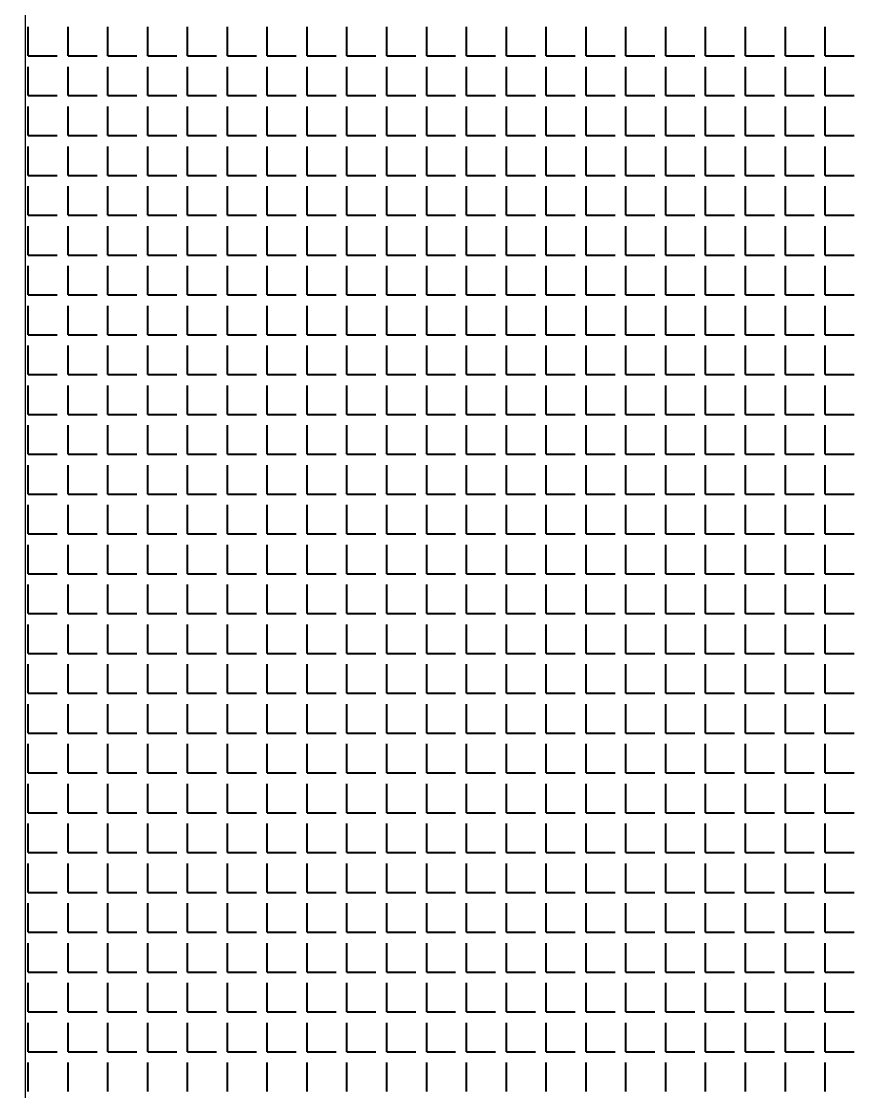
# Model space of a CAD drawing. Header units: millimetres. Extents: x 895788 to 1136524, y -21936 to 400945.
# Drawn here: x 929186.76 to 929204.08, y 272926.91 to 272949.03 of the extents above; entities that cross this region are included whole.
import ezdxf

# ---------------------------------------------------------------- set-up
doc = ezdxf.new("R2010")
doc.units = ezdxf.units.MM
doc.layers.add('GRANIT', color=10, linetype='Continuous', lineweight=30)

msp = doc.modelspace()

# ---------------------------------------------------------------- linework, layer by layer
at = {"lineweight": 30}
msp.add_line((929186.84, 272651.357), (929186.84, 273176.175), dxfattribs=at)
at = {"layer": 'GRANIT', "color": 0, "linetype": 'Continuous', "lineweight": 40}
for p, q in [((929186.896, 272948.32), (929186.896, 272948.919)), ((929187.719, 272948.32), (929187.719, 272948.919)), ((929188.543, 272948.32), (929188.543, 272948.919)), ((929189.366, 272948.32), (929189.366, 272948.919)), ((929190.19, 272948.32), (929190.19, 272948.919)), ((929191.013, 272948.32), (929191.013, 272948.919)), ((929191.837, 272948.32), (929191.837, 272948.919)), ((929192.66, 272948.32), (929192.66, 272948.919)), ((929193.484, 272948.32), (929193.484, 272948.919)), ((929194.307, 272948.32), (929194.307, 272948.919)), ((929195.131, 272948.32), (929195.131, 272948.919)), ((929195.955, 272948.32), (929195.955, 272948.919)), ((929196.778, 272948.32), (929196.778, 272948.919)), ((929197.602, 272948.32), (929197.602, 272948.919)), ((929198.425, 272948.32), (929198.425, 272948.919)), ((929199.249, 272948.32), (929199.249, 272948.919)), ((929200.072, 272948.32), (929200.072, 272948.919)), ((929200.896, 272948.32), (929200.896, 272948.919)), ((929201.719, 272948.32), (929201.719, 272948.919)), ((929202.543, 272948.32), (929202.543, 272948.919)), ((929203.366, 272948.32), (929203.366, 272948.919)), ((929186.896, 272948.32), (929187.495, 272948.32)), ((929187.719, 272948.32), (929188.318, 272948.32)), ((929188.543, 272948.32), (929189.142, 272948.32)), ((929189.366, 272948.32), (929189.965, 272948.32)), ((929190.19, 272948.32), (929190.789, 272948.32)), ((929191.013, 272948.32), (929191.612, 272948.32)), ((929191.837, 272948.32), (929192.436, 272948.32)), ((929192.66, 272948.32), (929193.259, 272948.32)), ((929193.484, 272948.32), (929194.083, 272948.32)), ((929194.307, 272948.32), (929194.906, 272948.32)), ((929195.131, 272948.32), (929195.73, 272948.32)), ((929195.955, 272948.32), (929196.553, 272948.32)), ((929196.778, 272948.32), (929197.377, 272948.32)), ((929197.602, 272948.32), (929198.2, 272948.32)), ((929198.425, 272948.32), (929199.024, 272948.32)), ((929199.249, 272948.32), (929199.848, 272948.32)), ((929200.072, 272948.32), (929200.671, 272948.32)), ((929200.896, 272948.32), (929201.495, 272948.32)), ((929201.719, 272948.32), (929202.318, 272948.32)), ((929202.543, 272948.32), (929203.142, 272948.32)), ((929203.366, 272948.32), (929203.965, 272948.32)), ((929186.896, 272947.496), (929186.896, 272948.095)), ((929187.719, 272947.496), (929187.719, 272948.095)), ((929188.543, 272947.496), (929188.543, 272948.095)), ((929189.366, 272947.496), (929189.366, 272948.095)), ((929190.19, 272947.496), (929190.19, 272948.095)), ((929191.013, 272947.496), (929191.013, 272948.095)), ((929191.837, 272947.496), (929191.837, 272948.095)), ((929192.66, 272947.496), (929192.66, 272948.095)), ((929193.484, 272947.496), (929193.484, 272948.095)), ((929194.307, 272947.496), (929194.307, 272948.095)), ((929195.131, 272947.496), (929195.131, 272948.095)), ((929195.955, 272947.496), (929195.955, 272948.095)), ((929196.778, 272947.496), (929196.778, 272948.095)), ((929197.602, 272947.496), (929197.602, 272948.095)), ((929198.425, 272947.496), (929198.425, 272948.095)), ((929199.249, 272947.496), (929199.249, 272948.095)), ((929200.072, 272947.496), (929200.072, 272948.095)), ((929200.896, 272947.496), (929200.896, 272948.095)), ((929201.719, 272947.496), (929201.719, 272948.095)), ((929202.543, 272947.496), (929202.543, 272948.095)), ((929203.366, 272947.496), (929203.366, 272948.095)), ((929186.896, 272947.496), (929187.495, 272947.496)), ((929187.719, 272947.496), (929188.318, 272947.496)), ((929188.543, 272947.496), (929189.142, 272947.496)), ((929189.366, 272947.496), (929189.965, 272947.496)), ((929190.19, 272947.496), (929190.789, 272947.496)), ((929191.013, 272947.496), (929191.612, 272947.496)), ((929191.837, 272947.496), (929192.436, 272947.496)), ((929192.66, 272947.496), (929193.259, 272947.496)), ((929193.484, 272947.496), (929194.083, 272947.496)), ((929194.307, 272947.496), (929194.906, 272947.496)), ((929195.131, 272947.496), (929195.73, 272947.496)), ((929195.955, 272947.496), (929196.553, 272947.496)), ((929196.778, 272947.496), (929197.377, 272947.496)), ((929197.602, 272947.496), (929198.2, 272947.496)), ((929198.425, 272947.496), (929199.024, 272947.496)), ((929199.249, 272947.496), (929199.848, 272947.496)), ((929200.072, 272947.496), (929200.671, 272947.496)), ((929200.896, 272947.496), (929201.495, 272947.496)), ((929201.719, 272947.496), (929202.318, 272947.496)), ((929202.543, 272947.496), (929203.142, 272947.496)), ((929203.366, 272947.496), (929203.965, 272947.496)), ((929186.896, 272946.673), (929186.896, 272947.272)), ((929187.719, 272946.673), (929187.719, 272947.272)), ((929188.543, 272946.673), (929188.543, 272947.272)), ((929189.366, 272946.673), (929189.366, 272947.272)), ((929190.19, 272946.673), (929190.19, 272947.272)), ((929191.013, 272946.673), (929191.013, 272947.272)), ((929191.837, 272946.673), (929191.837, 272947.272)), ((929192.66, 272946.673), (929192.66, 272947.272)), ((929193.484, 272946.673), (929193.484, 272947.272)), ((929194.307, 272946.673), (929194.307, 272947.272)), ((929195.131, 272946.673), (929195.131, 272947.272)), ((929195.955, 272946.673), (929195.955, 272947.272)), ((929196.778, 272946.673), (929196.778, 272947.272)), ((929197.602, 272946.673), (929197.602, 272947.272)), ((929198.425, 272946.673), (929198.425, 272947.272)), ((929199.249, 272946.673), (929199.249, 272947.272)), ((929200.072, 272946.673), (929200.072, 272947.272)), ((929200.896, 272946.673), (929200.896, 272947.272)), ((929201.719, 272946.673), (929201.719, 272947.272)), ((929202.543, 272946.673), (929202.543, 272947.272)), ((929203.366, 272946.673), (929203.366, 272947.272)), ((929186.896, 272946.673), (929187.495, 272946.673)), ((929187.719, 272946.673), (929188.318, 272946.673)), ((929188.543, 272946.673), (929189.142, 272946.673)), ((929189.366, 272946.673), (929189.965, 272946.673)), ((929190.19, 272946.673), (929190.789, 272946.673)), ((929191.013, 272946.673), (929191.612, 272946.673)), ((929191.837, 272946.673), (929192.436, 272946.673)), ((929192.66, 272946.673), (929193.259, 272946.673)), ((929193.484, 272946.673), (929194.083, 272946.673)), ((929194.307, 272946.673), (929194.906, 272946.673)), ((929195.131, 272946.673), (929195.73, 272946.673)), ((929195.955, 272946.673), (929196.553, 272946.673)), ((929196.778, 272946.673), (929197.377, 272946.673)), ((929197.602, 272946.673), (929198.2, 272946.673)), ((929198.425, 272946.673), (929199.024, 272946.673)), ((929199.249, 272946.673), (929199.848, 272946.673)), ((929200.072, 272946.673), (929200.671, 272946.673)), ((929200.896, 272946.673), (929201.495, 272946.673)), ((929201.719, 272946.673), (929202.318, 272946.673)), ((929202.543, 272946.673), (929203.142, 272946.673)), ((929203.366, 272946.673), (929203.965, 272946.673)), ((929186.896, 272945.849), (929186.896, 272946.448)), ((929187.719, 272945.849), (929187.719, 272946.448)), ((929188.543, 272945.849), (929188.543, 272946.448)), ((929189.366, 272945.849), (929189.366, 272946.448)), ((929190.19, 272945.849), (929190.19, 272946.448)), ((929191.013, 272945.849), (929191.013, 272946.448)), ((929191.837, 272945.849), (929191.837, 272946.448)), ((929192.66, 272945.849), (929192.66, 272946.448)), ((929193.484, 272945.849), (929193.484, 272946.448)), ((929194.307, 272945.849), (929194.307, 272946.448)), ((929195.131, 272945.849), (929195.131, 272946.448)), ((929195.955, 272945.849), (929195.955, 272946.448)), ((929196.778, 272945.849), (929196.778, 272946.448)), ((929197.602, 272945.849), (929197.602, 272946.448)), ((929198.425, 272945.849), (929198.425, 272946.448)), ((929199.249, 272945.849), (929199.249, 272946.448)), ((929200.072, 272945.849), (929200.072, 272946.448)), ((929200.896, 272945.849), (929200.896, 272946.448)), ((929201.719, 272945.849), (929201.719, 272946.448)), ((929202.543, 272945.849), (929202.543, 272946.448)), ((929203.366, 272945.849), (929203.366, 272946.448)), ((929186.896, 272945.849), (929187.495, 272945.849)), ((929187.719, 272945.849), (929188.318, 272945.849)), ((929188.543, 272945.849), (929189.142, 272945.849)), ((929189.366, 272945.849), (929189.965, 272945.849)), ((929190.19, 272945.849), (929190.789, 272945.849)), ((929191.013, 272945.849), (929191.612, 272945.849)), ((929191.837, 272945.849), (929192.436, 272945.849)), ((929192.66, 272945.849), (929193.259, 272945.849)), ((929193.484, 272945.849), (929194.083, 272945.849)), ((929194.307, 272945.849), (929194.906, 272945.849)), ((929195.131, 272945.849), (929195.73, 272945.849)), ((929195.955, 272945.849), (929196.553, 272945.849)), ((929196.778, 272945.849), (929197.377, 272945.849)), ((929197.602, 272945.849), (929198.2, 272945.849)), ((929198.425, 272945.849), (929199.024, 272945.849)), ((929199.249, 272945.849), (929199.848, 272945.849)), ((929200.072, 272945.849), (929200.671, 272945.849)), ((929200.896, 272945.849), (929201.495, 272945.849)), ((929201.719, 272945.849), (929202.318, 272945.849)), ((929202.543, 272945.849), (929203.142, 272945.849)), ((929203.366, 272945.849), (929203.965, 272945.849)), ((929186.896, 272945.026), (929186.896, 272945.625)), ((929187.719, 272945.026), (929187.719, 272945.625)), ((929188.543, 272945.026), (929188.543, 272945.625)), ((929189.366, 272945.026), (929189.366, 272945.625)), ((929190.19, 272945.026), (929190.19, 272945.625)), ((929191.013, 272945.026), (929191.013, 272945.625)), ((929191.837, 272945.026), (929191.837, 272945.625)), ((929192.66, 272945.026), (929192.66, 272945.625)), ((929193.484, 272945.026), (929193.484, 272945.625)), ((929194.307, 272945.026), (929194.307, 272945.625)), ((929195.131, 272945.026), (929195.131, 272945.625)), ((929195.955, 272945.026), (929195.955, 272945.625)), ((929196.778, 272945.026), (929196.778, 272945.625)), ((929197.602, 272945.026), (929197.602, 272945.625)), ((929198.425, 272945.026), (929198.425, 272945.625)), ((929199.249, 272945.026), (929199.249, 272945.625)), ((929200.072, 272945.026), (929200.072, 272945.625)), ((929200.896, 272945.026), (929200.896, 272945.625)), ((929201.719, 272945.026), (929201.719, 272945.625)), ((929202.543, 272945.026), (929202.543, 272945.625)), ((929203.366, 272945.026), (929203.366, 272945.625)), ((929186.896, 272945.026), (929187.495, 272945.026)), ((929187.719, 272945.026), (929188.318, 272945.026)), ((929188.543, 272945.026), (929189.142, 272945.026)), ((929189.366, 272945.026), (929189.965, 272945.026)), ((929190.19, 272945.026), (929190.789, 272945.026)), ((929191.013, 272945.026), (929191.612, 272945.026)), ((929191.837, 272945.026), (929192.436, 272945.026)), ((929192.66, 272945.026), (929193.259, 272945.026)), ((929193.484, 272945.026), (929194.083, 272945.026)), ((929194.307, 272945.026), (929194.906, 272945.026)), ((929195.131, 272945.026), (929195.73, 272945.026)), ((929195.955, 272945.026), (929196.553, 272945.026)), ((929196.778, 272945.026), (929197.377, 272945.026)), ((929197.602, 272945.026), (929198.2, 272945.026)), ((929198.425, 272945.026), (929199.024, 272945.026)), ((929199.249, 272945.026), (929199.848, 272945.026)), ((929200.072, 272945.026), (929200.671, 272945.026)), ((929200.896, 272945.026), (929201.495, 272945.026)), ((929201.719, 272945.026), (929202.318, 272945.026)), ((929202.543, 272945.026), (929203.142, 272945.026)), ((929203.366, 272945.026), (929203.965, 272945.026)), ((929186.896, 272944.202), (929186.896, 272944.801)), ((929187.719, 272944.202), (929187.719, 272944.801)), ((929188.543, 272944.202), (929188.543, 272944.801)), ((929189.366, 272944.202), (929189.366, 272944.801)), ((929190.19, 272944.202), (929190.19, 272944.801)), ((929191.013, 272944.202), (929191.013, 272944.801)), ((929191.837, 272944.202), (929191.837, 272944.801)), ((929192.66, 272944.202), (929192.66, 272944.801)), ((929193.484, 272944.202), (929193.484, 272944.801)), ((929194.307, 272944.202), (929194.307, 272944.801)), ((929195.131, 272944.202), (929195.131, 272944.801)), ((929195.955, 272944.202), (929195.955, 272944.801)), ((929196.778, 272944.202), (929196.778, 272944.801)), ((929197.602, 272944.202), (929197.602, 272944.801)), ((929198.425, 272944.202), (929198.425, 272944.801)), ((929199.249, 272944.202), (929199.249, 272944.801)), ((929200.072, 272944.202), (929200.072, 272944.801)), ((929200.896, 272944.202), (929200.896, 272944.801)), ((929201.719, 272944.202), (929201.719, 272944.801)), ((929202.543, 272944.202), (929202.543, 272944.801)), ((929203.366, 272944.202), (929203.366, 272944.801)), ((929186.896, 272944.202), (929187.495, 272944.202)), ((929187.719, 272944.202), (929188.318, 272944.202)), ((929188.543, 272944.202), (929189.142, 272944.202)), ((929189.366, 272944.202), (929189.965, 272944.202)), ((929190.19, 272944.202), (929190.789, 272944.202)), ((929191.013, 272944.202), (929191.612, 272944.202)), ((929191.837, 272944.202), (929192.436, 272944.202)), ((929192.66, 272944.202), (929193.259, 272944.202)), ((929193.484, 272944.202), (929194.083, 272944.202)), ((929194.307, 272944.202), (929194.906, 272944.202)), ((929195.131, 272944.202), (929195.73, 272944.202)), ((929195.955, 272944.202), (929196.553, 272944.202)), ((929196.778, 272944.202), (929197.377, 272944.202)), ((929197.602, 272944.202), (929198.2, 272944.202)), ((929198.425, 272944.202), (929199.024, 272944.202)), ((929199.249, 272944.202), (929199.848, 272944.202)), ((929200.072, 272944.202), (929200.671, 272944.202)), ((929200.896, 272944.202), (929201.495, 272944.202)), ((929201.719, 272944.202), (929202.318, 272944.202)), ((929202.543, 272944.202), (929203.142, 272944.202)), ((929203.366, 272944.202), (929203.965, 272944.202)), ((929186.896, 272943.379), (929186.896, 272943.978)), ((929187.719, 272943.379), (929187.719, 272943.978)), ((929188.543, 272943.379), (929188.543, 272943.978)), ((929189.366, 272943.379), (929189.366, 272943.978)), ((929190.19, 272943.379), (929190.19, 272943.978)), ((929191.013, 272943.379), (929191.013, 272943.978)), ((929191.837, 272943.379), (929191.837, 272943.978)), ((929192.66, 272943.379), (929192.66, 272943.978)), ((929193.484, 272943.379), (929193.484, 272943.978)), ((929194.307, 272943.379), (929194.307, 272943.978)), ((929195.131, 272943.379), (929195.131, 272943.978)), ((929195.955, 272943.379), (929195.955, 272943.978)), ((929196.778, 272943.379), (929196.778, 272943.978)), ((929197.602, 272943.379), (929197.602, 272943.978)), ((929198.425, 272943.379), (929198.425, 272943.978)), ((929199.249, 272943.379), (929199.249, 272943.978)), ((929200.072, 272943.379), (929200.072, 272943.978)), ((929200.896, 272943.379), (929200.896, 272943.978)), ((929201.719, 272943.379), (929201.719, 272943.978)), ((929202.543, 272943.379), (929202.543, 272943.978)), ((929203.366, 272943.379), (929203.366, 272943.978)), ((929186.896, 272943.379), (929187.495, 272943.379)), ((929187.719, 272943.379), (929188.318, 272943.379)), ((929188.543, 272943.379), (929189.142, 272943.379)), ((929189.366, 272943.379), (929189.965, 272943.379)), ((929190.19, 272943.379), (929190.789, 272943.379)), ((929191.013, 272943.379), (929191.612, 272943.379)), ((929191.837, 272943.379), (929192.436, 272943.379)), ((929192.66, 272943.379), (929193.259, 272943.379)), ((929193.484, 272943.379), (929194.083, 272943.379)), ((929194.307, 272943.379), (929194.906, 272943.379)), ((929195.131, 272943.379), (929195.73, 272943.379)), ((929195.955, 272943.379), (929196.553, 272943.379)), ((929196.778, 272943.379), (929197.377, 272943.379)), ((929197.602, 272943.379), (929198.2, 272943.379)), ((929198.425, 272943.379), (929199.024, 272943.379)), ((929199.249, 272943.379), (929199.848, 272943.379)), ((929200.072, 272943.379), (929200.671, 272943.379)), ((929200.896, 272943.379), (929201.495, 272943.379)), ((929201.719, 272943.379), (929202.318, 272943.379)), ((929202.543, 272943.379), (929203.142, 272943.379)), ((929203.366, 272943.379), (929203.965, 272943.379)), ((929186.896, 272942.555), (929186.896, 272943.154)), ((929187.719, 272942.555), (929187.719, 272943.154)), ((929188.543, 272942.555), (929188.543, 272943.154)), ((929189.366, 272942.555), (929189.366, 272943.154)), ((929190.19, 272942.555), (929190.19, 272943.154)), ((929191.013, 272942.555), (929191.013, 272943.154)), ((929191.837, 272942.555), (929191.837, 272943.154)), ((929192.66, 272942.555), (929192.66, 272943.154)), ((929193.484, 272942.555), (929193.484, 272943.154)), ((929194.307, 272942.555), (929194.307, 272943.154)), ((929195.131, 272942.555), (929195.131, 272943.154)), ((929195.955, 272942.555), (929195.955, 272943.154)), ((929196.778, 272942.555), (929196.778, 272943.154)), ((929197.602, 272942.555), (929197.602, 272943.154)), ((929198.425, 272942.555), (929198.425, 272943.154)), ((929199.249, 272942.555), (929199.249, 272943.154)), ((929200.072, 272942.555), (929200.072, 272943.154)), ((929200.896, 272942.555), (929200.896, 272943.154)), ((929201.719, 272942.555), (929201.719, 272943.154)), ((929202.543, 272942.555), (929202.543, 272943.154)), ((929203.366, 272942.555), (929203.366, 272943.154)), ((929186.896, 272942.555), (929187.495, 272942.555)), ((929187.719, 272942.555), (929188.318, 272942.555)), ((929188.543, 272942.555), (929189.142, 272942.555)), ((929189.366, 272942.555), (929189.965, 272942.555)), ((929190.19, 272942.555), (929190.789, 272942.555)), ((929191.013, 272942.555), (929191.612, 272942.555)), ((929191.837, 272942.555), (929192.436, 272942.555)), ((929192.66, 272942.555), (929193.259, 272942.555)), ((929193.484, 272942.555), (929194.083, 272942.555)), ((929194.307, 272942.555), (929194.906, 272942.555)), ((929195.131, 272942.555), (929195.73, 272942.555)), ((929195.955, 272942.555), (929196.553, 272942.555)), ((929196.778, 272942.555), (929197.377, 272942.555)), ((929197.602, 272942.555), (929198.2, 272942.555)), ((929198.425, 272942.555), (929199.024, 272942.555)), ((929199.249, 272942.555), (929199.848, 272942.555)), ((929200.072, 272942.555), (929200.671, 272942.555)), ((929200.896, 272942.555), (929201.495, 272942.555)), ((929201.719, 272942.555), (929202.318, 272942.555)), ((929202.543, 272942.555), (929203.142, 272942.555)), ((929203.366, 272942.555), (929203.965, 272942.555)), ((929186.896, 272941.732), (929186.896, 272942.331)), ((929187.719, 272941.732), (929187.719, 272942.331)), ((929188.543, 272941.732), (929188.543, 272942.331)), ((929189.366, 272941.732), (929189.366, 272942.331)), ((929190.19, 272941.732), (929190.19, 272942.331)), ((929191.013, 272941.732), (929191.013, 272942.331)), ((929191.837, 272941.732), (929191.837, 272942.331)), ((929192.66, 272941.732), (929192.66, 272942.331)), ((929193.484, 272941.732), (929193.484, 272942.331)), ((929194.307, 272941.732), (929194.307, 272942.331)), ((929195.131, 272941.732), (929195.131, 272942.331)), ((929195.955, 272941.732), (929195.955, 272942.331)), ((929196.778, 272941.732), (929196.778, 272942.331)), ((929197.602, 272941.732), (929197.602, 272942.331)), ((929198.425, 272941.732), (929198.425, 272942.331)), ((929199.249, 272941.732), (929199.249, 272942.331)), ((929200.072, 272941.732), (929200.072, 272942.331)), ((929200.896, 272941.732), (929200.896, 272942.331)), ((929201.719, 272941.732), (929201.719, 272942.331)), ((929202.543, 272941.732), (929202.543, 272942.331)), ((929203.366, 272941.732), (929203.366, 272942.331)), ((929186.896, 272941.732), (929187.495, 272941.732)), ((929187.719, 272941.732), (929188.318, 272941.732)), ((929188.543, 272941.732), (929189.142, 272941.732)), ((929189.366, 272941.732), (929189.965, 272941.732)), ((929190.19, 272941.732), (929190.789, 272941.732)), ((929191.013, 272941.732), (929191.612, 272941.732)), ((929191.837, 272941.732), (929192.436, 272941.732)), ((929192.66, 272941.732), (929193.259, 272941.732)), ((929193.484, 272941.732), (929194.083, 272941.732)), ((929194.307, 272941.732), (929194.906, 272941.732)), ((929195.131, 272941.732), (929195.73, 272941.732)), ((929195.955, 272941.732), (929196.553, 272941.732)), ((929196.778, 272941.732), (929197.377, 272941.732)), ((929197.602, 272941.732), (929198.2, 272941.732)), ((929198.425, 272941.732), (929199.024, 272941.732)), ((929199.249, 272941.732), (929199.848, 272941.732)), ((929200.072, 272941.732), (929200.671, 272941.732)), ((929200.896, 272941.732), (929201.495, 272941.732)), ((929201.719, 272941.732), (929202.318, 272941.732)), ((929202.543, 272941.732), (929203.142, 272941.732)), ((929203.366, 272941.732), (929203.965, 272941.732)), ((929186.896, 272940.908), (929186.896, 272941.507)), ((929187.719, 272940.908), (929187.719, 272941.507)), ((929188.543, 272940.908), (929188.543, 272941.507)), ((929189.366, 272940.908), (929189.366, 272941.507)), ((929190.19, 272940.908), (929190.19, 272941.507)), ((929191.013, 272940.908), (929191.013, 272941.507)), ((929191.837, 272940.908), (929191.837, 272941.507)), ((929192.66, 272940.908), (929192.66, 272941.507)), ((929193.484, 272940.908), (929193.484, 272941.507)), ((929194.307, 272940.908), (929194.307, 272941.507)), ((929195.131, 272940.908), (929195.131, 272941.507)), ((929195.955, 272940.908), (929195.955, 272941.507)), ((929196.778, 272940.908), (929196.778, 272941.507)), ((929197.602, 272940.908), (929197.602, 272941.507)), ((929198.425, 272940.908), (929198.425, 272941.507)), ((929199.249, 272940.908), (929199.249, 272941.507)), ((929200.072, 272940.908), (929200.072, 272941.507)), ((929200.896, 272940.908), (929200.896, 272941.507)), ((929201.719, 272940.908), (929201.719, 272941.507)), ((929202.543, 272940.908), (929202.543, 272941.507)), ((929203.366, 272940.908), (929203.366, 272941.507)), ((929186.896, 272940.908), (929187.495, 272940.908)), ((929187.719, 272940.908), (929188.318, 272940.908)), ((929188.543, 272940.908), (929189.142, 272940.908)), ((929189.366, 272940.908), (929189.965, 272940.908)), ((929190.19, 272940.908), (929190.789, 272940.908)), ((929191.013, 272940.908), (929191.612, 272940.908)), ((929191.837, 272940.908), (929192.436, 272940.908)), ((929192.66, 272940.908), (929193.259, 272940.908)), ((929193.484, 272940.908), (929194.083, 272940.908)), ((929194.307, 272940.908), (929194.906, 272940.908)), ((929195.131, 272940.908), (929195.73, 272940.908)), ((929195.955, 272940.908), (929196.553, 272940.908)), ((929196.778, 272940.908), (929197.377, 272940.908)), ((929197.602, 272940.908), (929198.2, 272940.908)), ((929198.425, 272940.908), (929199.024, 272940.908)), ((929199.249, 272940.908), (929199.848, 272940.908)), ((929200.072, 272940.908), (929200.671, 272940.908)), ((929200.896, 272940.908), (929201.495, 272940.908)), ((929201.719, 272940.908), (929202.318, 272940.908)), ((929202.543, 272940.908), (929203.142, 272940.908)), ((929203.366, 272940.908), (929203.965, 272940.908)), ((929186.896, 272940.085), (929186.896, 272940.683)), ((929187.719, 272940.085), (929187.719, 272940.683)), ((929188.543, 272940.085), (929188.543, 272940.683)), ((929189.366, 272940.085), (929189.366, 272940.683)), ((929190.19, 272940.085), (929190.19, 272940.683)), ((929191.013, 272940.085), (929191.013, 272940.683)), ((929191.837, 272940.085), (929191.837, 272940.683)), ((929192.66, 272940.085), (929192.66, 272940.683)), ((929193.484, 272940.085), (929193.484, 272940.683)), ((929194.307, 272940.085), (929194.307, 272940.683)), ((929195.131, 272940.085), (929195.131, 272940.683)), ((929195.955, 272940.085), (929195.955, 272940.683)), ((929196.778, 272940.085), (929196.778, 272940.683)), ((929197.602, 272940.085), (929197.602, 272940.683)), ((929198.425, 272940.085), (929198.425, 272940.683)), ((929199.249, 272940.085), (929199.249, 272940.683)), ((929200.072, 272940.085), (929200.072, 272940.683)), ((929200.896, 272940.085), (929200.896, 272940.683)), ((929201.719, 272940.085), (929201.719, 272940.683)), ((929202.543, 272940.085), (929202.543, 272940.683)), ((929203.366, 272940.085), (929203.366, 272940.683)), ((929186.896, 272940.085), (929187.495, 272940.085)), ((929187.719, 272940.085), (929188.318, 272940.085)), ((929188.543, 272940.085), (929189.142, 272940.085)), ((929189.366, 272940.085), (929189.965, 272940.085)), ((929190.19, 272940.085), (929190.789, 272940.085)), ((929191.013, 272940.085), (929191.612, 272940.085)), ((929191.837, 272940.085), (929192.436, 272940.085)), ((929192.66, 272940.085), (929193.259, 272940.085)), ((929193.484, 272940.085), (929194.083, 272940.085)), ((929194.307, 272940.085), (929194.906, 272940.085)), ((929195.131, 272940.085), (929195.73, 272940.085)), ((929195.955, 272940.085), (929196.553, 272940.085)), ((929196.778, 272940.085), (929197.377, 272940.085)), ((929197.602, 272940.085), (929198.2, 272940.085)), ((929198.425, 272940.085), (929199.024, 272940.085)), ((929199.249, 272940.085), (929199.848, 272940.085)), ((929200.072, 272940.085), (929200.671, 272940.085)), ((929200.896, 272940.085), (929201.495, 272940.085)), ((929201.719, 272940.085), (929202.318, 272940.085)), ((929202.543, 272940.085), (929203.142, 272940.085)), ((929203.366, 272940.085), (929203.965, 272940.085)), ((929186.896, 272939.261), (929186.896, 272939.86)), ((929187.719, 272939.261), (929187.719, 272939.86)), ((929188.543, 272939.261), (929188.543, 272939.86)), ((929189.366, 272939.261), (929189.366, 272939.86)), ((929190.19, 272939.261), (929190.19, 272939.86)), ((929191.013, 272939.261), (929191.013, 272939.86)), ((929191.837, 272939.261), (929191.837, 272939.86)), ((929192.66, 272939.261), (929192.66, 272939.86)), ((929193.484, 272939.261), (929193.484, 272939.86)), ((929194.307, 272939.261), (929194.307, 272939.86)), ((929195.131, 272939.261), (929195.131, 272939.86)), ((929195.955, 272939.261), (929195.955, 272939.86)), ((929196.778, 272939.261), (929196.778, 272939.86)), ((929197.602, 272939.261), (929197.602, 272939.86)), ((929198.425, 272939.261), (929198.425, 272939.86)), ((929199.249, 272939.261), (929199.249, 272939.86)), ((929200.072, 272939.261), (929200.072, 272939.86)), ((929200.896, 272939.261), (929200.896, 272939.86)), ((929201.719, 272939.261), (929201.719, 272939.86)), ((929202.543, 272939.261), (929202.543, 272939.86)), ((929203.366, 272939.261), (929203.366, 272939.86)), ((929186.896, 272939.261), (929187.495, 272939.261)), ((929187.719, 272939.261), (929188.318, 272939.261)), ((929188.543, 272939.261), (929189.142, 272939.261)), ((929189.366, 272939.261), (929189.965, 272939.261)), ((929190.19, 272939.261), (929190.789, 272939.261)), ((929191.013, 272939.261), (929191.612, 272939.261)), ((929191.837, 272939.261), (929192.436, 272939.261)), ((929192.66, 272939.261), (929193.259, 272939.261)), ((929193.484, 272939.261), (929194.083, 272939.261)), ((929194.307, 272939.261), (929194.906, 272939.261)), ((929195.131, 272939.261), (929195.73, 272939.261)), ((929195.955, 272939.261), (929196.553, 272939.261)), ((929196.778, 272939.261), (929197.377, 272939.261)), ((929197.602, 272939.261), (929198.2, 272939.261)), ((929198.425, 272939.261), (929199.024, 272939.261)), ((929199.249, 272939.261), (929199.848, 272939.261)), ((929200.072, 272939.261), (929200.671, 272939.261)), ((929200.896, 272939.261), (929201.495, 272939.261)), ((929201.719, 272939.261), (929202.318, 272939.261)), ((929202.543, 272939.261), (929203.142, 272939.261)), ((929203.366, 272939.261), (929203.965, 272939.261)), ((929186.896, 272938.437), (929186.896, 272939.036)), ((929187.719, 272938.437), (929187.719, 272939.036)), ((929188.543, 272938.437), (929188.543, 272939.036)), ((929189.366, 272938.437), (929189.366, 272939.036)), ((929190.19, 272938.437), (929190.19, 272939.036)), ((929191.013, 272938.437), (929191.013, 272939.036)), ((929191.837, 272938.437), (929191.837, 272939.036)), ((929192.66, 272938.437), (929192.66, 272939.036)), ((929193.484, 272938.437), (929193.484, 272939.036)), ((929194.307, 272938.437), (929194.307, 272939.036)), ((929195.131, 272938.437), (929195.131, 272939.036)), ((929195.955, 272938.437), (929195.955, 272939.036)), ((929196.778, 272938.437), (929196.778, 272939.036)), ((929197.602, 272938.437), (929197.602, 272939.036)), ((929198.425, 272938.437), (929198.425, 272939.036)), ((929199.249, 272938.437), (929199.249, 272939.036)), ((929200.072, 272938.437), (929200.072, 272939.036)), ((929200.896, 272938.437), (929200.896, 272939.036)), ((929201.719, 272938.437), (929201.719, 272939.036)), ((929202.543, 272938.437), (929202.543, 272939.036)), ((929203.366, 272938.437), (929203.366, 272939.036)), ((929186.896, 272938.437), (929187.495, 272938.437)), ((929187.719, 272938.437), (929188.318, 272938.437)), ((929188.543, 272938.437), (929189.142, 272938.437)), ((929189.366, 272938.437), (929189.965, 272938.437)), ((929190.19, 272938.437), (929190.789, 272938.437)), ((929191.013, 272938.437), (929191.612, 272938.437)), ((929191.837, 272938.437), (929192.436, 272938.437)), ((929192.66, 272938.437), (929193.259, 272938.437)), ((929193.484, 272938.437), (929194.083, 272938.437)), ((929194.307, 272938.437), (929194.906, 272938.437)), ((929195.131, 272938.437), (929195.73, 272938.437)), ((929195.955, 272938.437), (929196.553, 272938.437)), ((929196.778, 272938.437), (929197.377, 272938.437)), ((929197.602, 272938.437), (929198.2, 272938.437)), ((929198.425, 272938.437), (929199.024, 272938.437)), ((929199.249, 272938.437), (929199.848, 272938.437)), ((929200.072, 272938.437), (929200.671, 272938.437)), ((929200.896, 272938.437), (929201.495, 272938.437)), ((929201.719, 272938.437), (929202.318, 272938.437)), ((929202.543, 272938.437), (929203.142, 272938.437)), ((929203.366, 272938.437), (929203.965, 272938.437)), ((929186.896, 272937.614), (929186.896, 272938.213)), ((929187.719, 272937.614), (929187.719, 272938.213)), ((929188.543, 272937.614), (929188.543, 272938.213)), ((929189.366, 272937.614), (929189.366, 272938.213)), ((929190.19, 272937.614), (929190.19, 272938.213)), ((929191.013, 272937.614), (929191.013, 272938.213)), ((929191.837, 272937.614), (929191.837, 272938.213)), ((929192.66, 272937.614), (929192.66, 272938.213)), ((929193.484, 272937.614), (929193.484, 272938.213)), ((929194.307, 272937.614), (929194.307, 272938.213)), ((929195.131, 272937.614), (929195.131, 272938.213)), ((929195.955, 272937.614), (929195.955, 272938.213)), ((929196.778, 272937.614), (929196.778, 272938.213)), ((929197.602, 272937.614), (929197.602, 272938.213)), ((929198.425, 272937.614), (929198.425, 272938.213)), ((929199.249, 272937.614), (929199.249, 272938.213)), ((929200.072, 272937.614), (929200.072, 272938.213)), ((929200.896, 272937.614), (929200.896, 272938.213)), ((929201.719, 272937.614), (929201.719, 272938.213)), ((929202.543, 272937.614), (929202.543, 272938.213)), ((929203.366, 272937.614), (929203.366, 272938.213)), ((929186.896, 272937.614), (929187.495, 272937.614)), ((929187.719, 272937.614), (929188.318, 272937.614)), ((929188.543, 272937.614), (929189.142, 272937.614)), ((929189.366, 272937.614), (929189.965, 272937.614)), ((929190.19, 272937.614), (929190.789, 272937.614)), ((929191.013, 272937.614), (929191.612, 272937.614)), ((929191.837, 272937.614), (929192.436, 272937.614)), ((929192.66, 272937.614), (929193.259, 272937.614)), ((929193.484, 272937.614), (929194.083, 272937.614)), ((929194.307, 272937.614), (929194.906, 272937.614)), ((929195.131, 272937.614), (929195.73, 272937.614)), ((929195.955, 272937.614), (929196.553, 272937.614)), ((929196.778, 272937.614), (929197.377, 272937.614)), ((929197.602, 272937.614), (929198.2, 272937.614)), ((929198.425, 272937.614), (929199.024, 272937.614)), ((929199.249, 272937.614), (929199.848, 272937.614)), ((929200.072, 272937.614), (929200.671, 272937.614)), ((929200.896, 272937.614), (929201.495, 272937.614)), ((929201.719, 272937.614), (929202.318, 272937.614)), ((929202.543, 272937.614), (929203.142, 272937.614)), ((929203.366, 272937.614), (929203.965, 272937.614)), ((929186.896, 272936.79), (929186.896, 272937.389)), ((929187.719, 272936.79), (929187.719, 272937.389)), ((929188.543, 272936.79), (929188.543, 272937.389)), ((929189.366, 272936.79), (929189.366, 272937.389)), ((929190.19, 272936.79), (929190.19, 272937.389)), ((929191.013, 272936.79), (929191.013, 272937.389)), ((929191.837, 272936.79), (929191.837, 272937.389)), ((929192.66, 272936.79), (929192.66, 272937.389)), ((929193.484, 272936.79), (929193.484, 272937.389)), ((929194.307, 272936.79), (929194.307, 272937.389)), ((929195.131, 272936.79), (929195.131, 272937.389)), ((929195.955, 272936.79), (929195.955, 272937.389)), ((929196.778, 272936.79), (929196.778, 272937.389)), ((929197.602, 272936.79), (929197.602, 272937.389)), ((929198.425, 272936.79), (929198.425, 272937.389)), ((929199.249, 272936.79), (929199.249, 272937.389)), ((929200.072, 272936.79), (929200.072, 272937.389)), ((929200.896, 272936.79), (929200.896, 272937.389)), ((929201.719, 272936.79), (929201.719, 272937.389)), ((929202.543, 272936.79), (929202.543, 272937.389)), ((929203.366, 272936.79), (929203.366, 272937.389)), ((929186.896, 272936.79), (929187.495, 272936.79)), ((929187.719, 272936.79), (929188.318, 272936.79)), ((929188.543, 272936.79), (929189.142, 272936.79)), ((929189.366, 272936.79), (929189.965, 272936.79)), ((929190.19, 272936.79), (929190.789, 272936.79)), ((929191.013, 272936.79), (929191.612, 272936.79)), ((929191.837, 272936.79), (929192.436, 272936.79)), ((929192.66, 272936.79), (929193.259, 272936.79)), ((929193.484, 272936.79), (929194.083, 272936.79)), ((929194.307, 272936.79), (929194.906, 272936.79)), ((929195.131, 272936.79), (929195.73, 272936.79)), ((929195.955, 272936.79), (929196.553, 272936.79)), ((929196.778, 272936.79), (929197.377, 272936.79)), ((929197.602, 272936.79), (929198.2, 272936.79)), ((929198.425, 272936.79), (929199.024, 272936.79)), ((929199.249, 272936.79), (929199.848, 272936.79)), ((929200.072, 272936.79), (929200.671, 272936.79)), ((929200.896, 272936.79), (929201.495, 272936.79)), ((929201.719, 272936.79), (929202.318, 272936.79)), ((929202.543, 272936.79), (929203.142, 272936.79)), ((929203.366, 272936.79), (929203.965, 272936.79)), ((929186.896, 272935.967), (929186.896, 272936.566)), ((929187.719, 272935.967), (929187.719, 272936.566)), ((929188.543, 272935.967), (929188.543, 272936.566)), ((929189.366, 272935.967), (929189.366, 272936.566)), ((929190.19, 272935.967), (929190.19, 272936.566)), ((929191.013, 272935.967), (929191.013, 272936.566)), ((929191.837, 272935.967), (929191.837, 272936.566)), ((929192.66, 272935.967), (929192.66, 272936.566)), ((929193.484, 272935.967), (929193.484, 272936.566)), ((929194.307, 272935.967), (929194.307, 272936.566)), ((929195.131, 272935.967), (929195.131, 272936.566)), ((929195.955, 272935.967), (929195.955, 272936.566)), ((929196.778, 272935.967), (929196.778, 272936.566)), ((929197.602, 272935.967), (929197.602, 272936.566)), ((929198.425, 272935.967), (929198.425, 272936.566)), ((929199.249, 272935.967), (929199.249, 272936.566)), ((929200.072, 272935.967), (929200.072, 272936.566)), ((929200.896, 272935.967), (929200.896, 272936.566)), ((929201.719, 272935.967), (929201.719, 272936.566)), ((929202.543, 272935.967), (929202.543, 272936.566)), ((929203.366, 272935.967), (929203.366, 272936.566)), ((929186.896, 272935.967), (929187.495, 272935.967)), ((929187.719, 272935.967), (929188.318, 272935.967)), ((929188.543, 272935.967), (929189.142, 272935.967)), ((929189.366, 272935.967), (929189.965, 272935.967)), ((929190.19, 272935.967), (929190.789, 272935.967)), ((929191.013, 272935.967), (929191.612, 272935.967)), ((929191.837, 272935.967), (929192.436, 272935.967)), ((929192.66, 272935.967), (929193.259, 272935.967)), ((929193.484, 272935.967), (929194.083, 272935.967)), ((929194.307, 272935.967), (929194.906, 272935.967)), ((929195.131, 272935.967), (929195.73, 272935.967)), ((929195.955, 272935.967), (929196.553, 272935.967)), ((929196.778, 272935.967), (929197.377, 272935.967)), ((929197.602, 272935.967), (929198.2, 272935.967)), ((929198.425, 272935.967), (929199.024, 272935.967)), ((929199.249, 272935.967), (929199.848, 272935.967)), ((929200.072, 272935.967), (929200.671, 272935.967)), ((929200.896, 272935.967), (929201.495, 272935.967)), ((929201.719, 272935.967), (929202.318, 272935.967)), ((929202.543, 272935.967), (929203.142, 272935.967)), ((929203.366, 272935.967), (929203.965, 272935.967)), ((929186.896, 272935.143), (929186.896, 272935.742)), ((929187.719, 272935.143), (929187.719, 272935.742)), ((929188.543, 272935.143), (929188.543, 272935.742)), ((929189.366, 272935.143), (929189.366, 272935.742)), ((929190.19, 272935.143), (929190.19, 272935.742)), ((929191.013, 272935.143), (929191.013, 272935.742)), ((929191.837, 272935.143), (929191.837, 272935.742)), ((929192.66, 272935.143), (929192.66, 272935.742)), ((929193.484, 272935.143), (929193.484, 272935.742)), ((929194.307, 272935.143), (929194.307, 272935.742)), ((929195.131, 272935.143), (929195.131, 272935.742)), ((929195.955, 272935.143), (929195.955, 272935.742)), ((929196.778, 272935.143), (929196.778, 272935.742)), ((929197.602, 272935.143), (929197.602, 272935.742)), ((929198.425, 272935.143), (929198.425, 272935.742)), ((929199.249, 272935.143), (929199.249, 272935.742)), ((929200.072, 272935.143), (929200.072, 272935.742)), ((929200.896, 272935.143), (929200.896, 272935.742)), ((929201.719, 272935.143), (929201.719, 272935.742)), ((929202.543, 272935.143), (929202.543, 272935.742)), ((929203.366, 272935.143), (929203.366, 272935.742)), ((929186.896, 272935.143), (929187.495, 272935.143)), ((929187.719, 272935.143), (929188.318, 272935.143)), ((929188.543, 272935.143), (929189.142, 272935.143)), ((929189.366, 272935.143), (929189.965, 272935.143)), ((929190.19, 272935.143), (929190.789, 272935.143)), ((929191.013, 272935.143), (929191.612, 272935.143)), ((929191.837, 272935.143), (929192.436, 272935.143)), ((929192.66, 272935.143), (929193.259, 272935.143)), ((929193.484, 272935.143), (929194.083, 272935.143)), ((929194.307, 272935.143), (929194.906, 272935.143)), ((929195.131, 272935.143), (929195.73, 272935.143)), ((929195.955, 272935.143), (929196.553, 272935.143)), ((929196.778, 272935.143), (929197.377, 272935.143)), ((929197.602, 272935.143), (929198.2, 272935.143)), ((929198.425, 272935.143), (929199.024, 272935.143)), ((929199.249, 272935.143), (929199.848, 272935.143)), ((929200.072, 272935.143), (929200.671, 272935.143)), ((929200.896, 272935.143), (929201.495, 272935.143)), ((929201.719, 272935.143), (929202.318, 272935.143)), ((929202.543, 272935.143), (929203.142, 272935.143)), ((929203.366, 272935.143), (929203.965, 272935.143)), ((929186.896, 272934.32), (929186.896, 272934.919)), ((929187.719, 272934.32), (929187.719, 272934.919)), ((929188.543, 272934.32), (929188.543, 272934.919)), ((929189.366, 272934.32), (929189.366, 272934.919)), ((929190.19, 272934.32), (929190.19, 272934.919)), ((929191.013, 272934.32), (929191.013, 272934.919)), ((929191.837, 272934.32), (929191.837, 272934.919)), ((929192.66, 272934.32), (929192.66, 272934.919)), ((929193.484, 272934.32), (929193.484, 272934.919)), ((929194.307, 272934.32), (929194.307, 272934.919)), ((929195.131, 272934.32), (929195.131, 272934.919)), ((929195.955, 272934.32), (929195.955, 272934.919)), ((929196.778, 272934.32), (929196.778, 272934.919)), ((929197.602, 272934.32), (929197.602, 272934.919)), ((929198.425, 272934.32), (929198.425, 272934.919)), ((929199.249, 272934.32), (929199.249, 272934.919)), ((929200.072, 272934.32), (929200.072, 272934.919)), ((929200.896, 272934.32), (929200.896, 272934.919)), ((929201.719, 272934.32), (929201.719, 272934.919)), ((929202.543, 272934.32), (929202.543, 272934.919)), ((929203.366, 272934.32), (929203.366, 272934.919)), ((929186.896, 272934.32), (929187.495, 272934.32)), ((929187.719, 272934.32), (929188.318, 272934.32)), ((929188.543, 272934.32), (929189.142, 272934.32)), ((929189.366, 272934.32), (929189.965, 272934.32)), ((929190.19, 272934.32), (929190.789, 272934.32)), ((929191.013, 272934.32), (929191.612, 272934.32)), ((929191.837, 272934.32), (929192.436, 272934.32)), ((929192.66, 272934.32), (929193.259, 272934.32)), ((929193.484, 272934.32), (929194.083, 272934.32)), ((929194.307, 272934.32), (929194.906, 272934.32)), ((929195.131, 272934.32), (929195.73, 272934.32)), ((929195.955, 272934.32), (929196.553, 272934.32)), ((929196.778, 272934.32), (929197.377, 272934.32)), ((929197.602, 272934.32), (929198.2, 272934.32)), ((929198.425, 272934.32), (929199.024, 272934.32)), ((929199.249, 272934.32), (929199.848, 272934.32)), ((929200.072, 272934.32), (929200.671, 272934.32)), ((929200.896, 272934.32), (929201.495, 272934.32)), ((929201.719, 272934.32), (929202.318, 272934.32)), ((929202.543, 272934.32), (929203.142, 272934.32)), ((929203.366, 272934.32), (929203.965, 272934.32)), ((929186.896, 272933.496), (929186.896, 272934.095)), ((929187.719, 272933.496), (929187.719, 272934.095)), ((929188.543, 272933.496), (929188.543, 272934.095)), ((929189.366, 272933.496), (929189.366, 272934.095)), ((929190.19, 272933.496), (929190.19, 272934.095)), ((929191.013, 272933.496), (929191.013, 272934.095)), ((929191.837, 272933.496), (929191.837, 272934.095)), ((929192.66, 272933.496), (929192.66, 272934.095)), ((929193.484, 272933.496), (929193.484, 272934.095)), ((929194.307, 272933.496), (929194.307, 272934.095)), ((929195.131, 272933.496), (929195.131, 272934.095)), ((929195.955, 272933.496), (929195.955, 272934.095)), ((929196.778, 272933.496), (929196.778, 272934.095)), ((929197.602, 272933.496), (929197.602, 272934.095)), ((929198.425, 272933.496), (929198.425, 272934.095)), ((929199.249, 272933.496), (929199.249, 272934.095)), ((929200.072, 272933.496), (929200.072, 272934.095)), ((929200.896, 272933.496), (929200.896, 272934.095)), ((929201.719, 272933.496), (929201.719, 272934.095)), ((929202.543, 272933.496), (929202.543, 272934.095)), ((929203.366, 272933.496), (929203.366, 272934.095)), ((929186.896, 272933.496), (929187.495, 272933.496)), ((929187.719, 272933.496), (929188.318, 272933.496)), ((929188.543, 272933.496), (929189.142, 272933.496)), ((929189.366, 272933.496), (929189.965, 272933.496)), ((929190.19, 272933.496), (929190.789, 272933.496)), ((929191.013, 272933.496), (929191.612, 272933.496)), ((929191.837, 272933.496), (929192.436, 272933.496)), ((929192.66, 272933.496), (929193.259, 272933.496)), ((929193.484, 272933.496), (929194.083, 272933.496)), ((929194.307, 272933.496), (929194.906, 272933.496)), ((929195.131, 272933.496), (929195.73, 272933.496)), ((929195.955, 272933.496), (929196.553, 272933.496)), ((929196.778, 272933.496), (929197.377, 272933.496)), ((929197.602, 272933.496), (929198.2, 272933.496)), ((929198.425, 272933.496), (929199.024, 272933.496)), ((929199.249, 272933.496), (929199.848, 272933.496)), ((929200.072, 272933.496), (929200.671, 272933.496)), ((929200.896, 272933.496), (929201.495, 272933.496)), ((929201.719, 272933.496), (929202.318, 272933.496)), ((929202.543, 272933.496), (929203.142, 272933.496)), ((929203.366, 272933.496), (929203.965, 272933.496)), ((929186.896, 272932.673), (929186.896, 272933.272)), ((929187.719, 272932.673), (929187.719, 272933.272)), ((929188.543, 272932.673), (929188.543, 272933.272)), ((929189.366, 272932.673), (929189.366, 272933.272)), ((929190.19, 272932.673), (929190.19, 272933.272)), ((929191.013, 272932.673), (929191.013, 272933.272)), ((929191.837, 272932.673), (929191.837, 272933.272)), ((929192.66, 272932.673), (929192.66, 272933.272)), ((929193.484, 272932.673), (929193.484, 272933.272)), ((929194.307, 272932.673), (929194.307, 272933.272)), ((929195.131, 272932.673), (929195.131, 272933.272)), ((929195.955, 272932.673), (929195.955, 272933.272)), ((929196.778, 272932.673), (929196.778, 272933.272)), ((929197.602, 272932.673), (929197.602, 272933.272)), ((929198.425, 272932.673), (929198.425, 272933.272)), ((929199.249, 272932.673), (929199.249, 272933.272)), ((929200.072, 272932.673), (929200.072, 272933.272)), ((929200.896, 272932.673), (929200.896, 272933.272)), ((929201.719, 272932.673), (929201.719, 272933.272)), ((929202.543, 272932.673), (929202.543, 272933.272)), ((929203.366, 272932.673), (929203.366, 272933.272)), ((929186.896, 272932.673), (929187.495, 272932.673)), ((929187.719, 272932.673), (929188.318, 272932.673)), ((929188.543, 272932.673), (929189.142, 272932.673)), ((929189.366, 272932.673), (929189.965, 272932.673)), ((929190.19, 272932.673), (929190.789, 272932.673)), ((929191.013, 272932.673), (929191.612, 272932.673)), ((929191.837, 272932.673), (929192.436, 272932.673)), ((929192.66, 272932.673), (929193.259, 272932.673)), ((929193.484, 272932.673), (929194.083, 272932.673)), ((929194.307, 272932.673), (929194.906, 272932.673)), ((929195.131, 272932.673), (929195.73, 272932.673)), ((929195.955, 272932.673), (929196.553, 272932.673)), ((929196.778, 272932.673), (929197.377, 272932.673)), ((929197.602, 272932.673), (929198.2, 272932.673)), ((929198.425, 272932.673), (929199.024, 272932.673)), ((929199.249, 272932.673), (929199.848, 272932.673)), ((929200.072, 272932.673), (929200.671, 272932.673)), ((929200.896, 272932.673), (929201.495, 272932.673)), ((929201.719, 272932.673), (929202.318, 272932.673)), ((929202.543, 272932.673), (929203.142, 272932.673)), ((929203.366, 272932.673), (929203.965, 272932.673)), ((929186.896, 272931.849), (929186.896, 272932.448)), ((929187.719, 272931.849), (929187.719, 272932.448)), ((929188.543, 272931.849), (929188.543, 272932.448)), ((929189.366, 272931.849), (929189.366, 272932.448)), ((929190.19, 272931.849), (929190.19, 272932.448)), ((929191.013, 272931.849), (929191.013, 272932.448)), ((929191.837, 272931.849), (929191.837, 272932.448)), ((929192.66, 272931.849), (929192.66, 272932.448)), ((929193.484, 272931.849), (929193.484, 272932.448)), ((929194.307, 272931.849), (929194.307, 272932.448)), ((929195.131, 272931.849), (929195.131, 272932.448)), ((929195.955, 272931.849), (929195.955, 272932.448)), ((929196.778, 272931.849), (929196.778, 272932.448)), ((929197.602, 272931.849), (929197.602, 272932.448)), ((929198.425, 272931.849), (929198.425, 272932.448)), ((929199.249, 272931.849), (929199.249, 272932.448)), ((929200.072, 272931.849), (929200.072, 272932.448)), ((929200.896, 272931.849), (929200.896, 272932.448)), ((929201.719, 272931.849), (929201.719, 272932.448)), ((929202.543, 272931.849), (929202.543, 272932.448)), ((929203.366, 272931.849), (929203.366, 272932.448)), ((929186.896, 272931.849), (929187.495, 272931.849)), ((929187.719, 272931.849), (929188.318, 272931.849)), ((929188.543, 272931.849), (929189.142, 272931.849)), ((929189.366, 272931.849), (929189.965, 272931.849)), ((929190.19, 272931.849), (929190.789, 272931.849)), ((929191.013, 272931.849), (929191.612, 272931.849)), ((929191.837, 272931.849), (929192.436, 272931.849)), ((929192.66, 272931.849), (929193.259, 272931.849)), ((929193.484, 272931.849), (929194.083, 272931.849)), ((929194.307, 272931.849), (929194.906, 272931.849)), ((929195.131, 272931.849), (929195.73, 272931.849)), ((929195.955, 272931.849), (929196.553, 272931.849)), ((929196.778, 272931.849), (929197.377, 272931.849)), ((929197.602, 272931.849), (929198.2, 272931.849)), ((929198.425, 272931.849), (929199.024, 272931.849)), ((929199.249, 272931.849), (929199.848, 272931.849)), ((929200.072, 272931.849), (929200.671, 272931.849)), ((929200.896, 272931.849), (929201.495, 272931.849)), ((929201.719, 272931.849), (929202.318, 272931.849)), ((929202.543, 272931.849), (929203.142, 272931.849)), ((929203.366, 272931.849), (929203.965, 272931.849)), ((929186.896, 272931.026), (929186.896, 272931.625)), ((929187.719, 272931.026), (929187.719, 272931.625)), ((929188.543, 272931.026), (929188.543, 272931.625)), ((929189.366, 272931.026), (929189.366, 272931.625)), ((929190.19, 272931.026), (929190.19, 272931.625)), ((929191.013, 272931.026), (929191.013, 272931.625)), ((929191.837, 272931.026), (929191.837, 272931.625)), ((929192.66, 272931.026), (929192.66, 272931.625)), ((929193.484, 272931.026), (929193.484, 272931.625)), ((929194.307, 272931.026), (929194.307, 272931.625)), ((929195.131, 272931.026), (929195.131, 272931.625)), ((929195.955, 272931.026), (929195.955, 272931.625)), ((929196.778, 272931.026), (929196.778, 272931.625)), ((929197.602, 272931.026), (929197.602, 272931.625)), ((929198.425, 272931.026), (929198.425, 272931.625)), ((929199.249, 272931.026), (929199.249, 272931.625)), ((929200.072, 272931.026), (929200.072, 272931.625)), ((929200.896, 272931.026), (929200.896, 272931.625)), ((929201.719, 272931.026), (929201.719, 272931.625)), ((929202.543, 272931.026), (929202.543, 272931.625)), ((929203.366, 272931.026), (929203.366, 272931.625)), ((929186.896, 272931.026), (929187.495, 272931.026)), ((929187.719, 272931.026), (929188.318, 272931.026)), ((929188.543, 272931.026), (929189.142, 272931.026)), ((929189.366, 272931.026), (929189.965, 272931.026)), ((929190.19, 272931.026), (929190.789, 272931.026)), ((929191.013, 272931.026), (929191.612, 272931.026)), ((929191.837, 272931.026), (929192.436, 272931.026)), ((929192.66, 272931.026), (929193.259, 272931.026)), ((929193.484, 272931.026), (929194.083, 272931.026)), ((929194.307, 272931.026), (929194.906, 272931.026)), ((929195.131, 272931.026), (929195.73, 272931.026)), ((929195.955, 272931.026), (929196.553, 272931.026)), ((929196.778, 272931.026), (929197.377, 272931.026)), ((929197.602, 272931.026), (929198.2, 272931.026)), ((929198.425, 272931.026), (929199.024, 272931.026)), ((929199.249, 272931.026), (929199.848, 272931.026)), ((929200.072, 272931.026), (929200.671, 272931.026)), ((929200.896, 272931.026), (929201.495, 272931.026)), ((929201.719, 272931.026), (929202.318, 272931.026)), ((929202.543, 272931.026), (929203.142, 272931.026)), ((929203.366, 272931.026), (929203.965, 272931.026)), ((929186.896, 272930.202), (929186.896, 272930.801)), ((929187.719, 272930.202), (929187.719, 272930.801)), ((929188.543, 272930.202), (929188.543, 272930.801)), ((929189.366, 272930.202), (929189.366, 272930.801)), ((929190.19, 272930.202), (929190.19, 272930.801)), ((929191.013, 272930.202), (929191.013, 272930.801)), ((929191.837, 272930.202), (929191.837, 272930.801)), ((929192.66, 272930.202), (929192.66, 272930.801)), ((929193.484, 272930.202), (929193.484, 272930.801)), ((929194.307, 272930.202), (929194.307, 272930.801)), ((929195.131, 272930.202), (929195.131, 272930.801)), ((929195.955, 272930.202), (929195.955, 272930.801)), ((929196.778, 272930.202), (929196.778, 272930.801)), ((929197.602, 272930.202), (929197.602, 272930.801)), ((929198.425, 272930.202), (929198.425, 272930.801)), ((929199.249, 272930.202), (929199.249, 272930.801)), ((929200.072, 272930.202), (929200.072, 272930.801)), ((929200.896, 272930.202), (929200.896, 272930.801)), ((929201.719, 272930.202), (929201.719, 272930.801)), ((929202.543, 272930.202), (929202.543, 272930.801)), ((929203.366, 272930.202), (929203.366, 272930.801)), ((929186.896, 272930.202), (929187.495, 272930.202)), ((929187.719, 272930.202), (929188.318, 272930.202)), ((929188.543, 272930.202), (929189.142, 272930.202)), ((929189.366, 272930.202), (929189.965, 272930.202)), ((929190.19, 272930.202), (929190.789, 272930.202)), ((929191.013, 272930.202), (929191.612, 272930.202)), ((929191.837, 272930.202), (929192.436, 272930.202)), ((929192.66, 272930.202), (929193.259, 272930.202)), ((929193.484, 272930.202), (929194.083, 272930.202)), ((929194.307, 272930.202), (929194.906, 272930.202)), ((929195.131, 272930.202), (929195.73, 272930.202)), ((929195.955, 272930.202), (929196.553, 272930.202)), ((929196.778, 272930.202), (929197.377, 272930.202)), ((929197.602, 272930.202), (929198.2, 272930.202)), ((929198.425, 272930.202), (929199.024, 272930.202)), ((929199.249, 272930.202), (929199.848, 272930.202)), ((929200.072, 272930.202), (929200.671, 272930.202)), ((929200.896, 272930.202), (929201.495, 272930.202)), ((929201.719, 272930.202), (929202.318, 272930.202)), ((929202.543, 272930.202), (929203.142, 272930.202)), ((929203.366, 272930.202), (929203.965, 272930.202)), ((929186.896, 272929.379), (929186.896, 272929.978)), ((929187.719, 272929.379), (929187.719, 272929.978)), ((929188.543, 272929.379), (929188.543, 272929.978)), ((929189.366, 272929.379), (929189.366, 272929.978)), ((929190.19, 272929.379), (929190.19, 272929.978)), ((929191.013, 272929.379), (929191.013, 272929.978)), ((929191.837, 272929.379), (929191.837, 272929.978)), ((929192.66, 272929.379), (929192.66, 272929.978)), ((929193.484, 272929.379), (929193.484, 272929.978)), ((929194.307, 272929.379), (929194.307, 272929.978)), ((929195.131, 272929.379), (929195.131, 272929.978)), ((929195.955, 272929.379), (929195.955, 272929.978)), ((929196.778, 272929.379), (929196.778, 272929.978)), ((929197.602, 272929.379), (929197.602, 272929.978)), ((929198.425, 272929.379), (929198.425, 272929.978)), ((929199.249, 272929.379), (929199.249, 272929.978)), ((929200.072, 272929.379), (929200.072, 272929.978)), ((929200.896, 272929.379), (929200.896, 272929.978)), ((929201.719, 272929.379), (929201.719, 272929.978)), ((929202.543, 272929.379), (929202.543, 272929.978)), ((929203.366, 272929.379), (929203.366, 272929.978)), ((929186.896, 272929.379), (929187.495, 272929.379)), ((929187.719, 272929.379), (929188.318, 272929.379)), ((929188.543, 272929.379), (929189.142, 272929.379)), ((929189.366, 272929.379), (929189.965, 272929.379)), ((929190.19, 272929.379), (929190.789, 272929.379)), ((929191.013, 272929.379), (929191.612, 272929.379)), ((929191.837, 272929.379), (929192.436, 272929.379)), ((929192.66, 272929.379), (929193.259, 272929.379)), ((929193.484, 272929.379), (929194.083, 272929.379)), ((929194.307, 272929.379), (929194.906, 272929.379)), ((929195.131, 272929.379), (929195.73, 272929.379)), ((929195.955, 272929.379), (929196.553, 272929.379)), ((929196.778, 272929.379), (929197.377, 272929.379)), ((929197.602, 272929.379), (929198.2, 272929.379)), ((929198.425, 272929.379), (929199.024, 272929.379)), ((929199.249, 272929.379), (929199.848, 272929.379)), ((929200.072, 272929.379), (929200.671, 272929.379)), ((929200.896, 272929.379), (929201.495, 272929.379)), ((929201.719, 272929.379), (929202.318, 272929.379)), ((929202.543, 272929.379), (929203.142, 272929.379)), ((929203.366, 272929.379), (929203.965, 272929.379)), ((929186.896, 272928.555), (929186.896, 272929.154)), ((929187.719, 272928.555), (929187.719, 272929.154)), ((929188.543, 272928.555), (929188.543, 272929.154)), ((929189.366, 272928.555), (929189.366, 272929.154)), ((929190.19, 272928.555), (929190.19, 272929.154)), ((929191.013, 272928.555), (929191.013, 272929.154)), ((929191.837, 272928.555), (929191.837, 272929.154)), ((929192.66, 272928.555), (929192.66, 272929.154)), ((929193.484, 272928.555), (929193.484, 272929.154)), ((929194.307, 272928.555), (929194.307, 272929.154)), ((929195.131, 272928.555), (929195.131, 272929.154)), ((929195.955, 272928.555), (929195.955, 272929.154)), ((929196.778, 272928.555), (929196.778, 272929.154)), ((929197.602, 272928.555), (929197.602, 272929.154)), ((929198.425, 272928.555), (929198.425, 272929.154)), ((929199.249, 272928.555), (929199.249, 272929.154)), ((929200.072, 272928.555), (929200.072, 272929.154)), ((929200.896, 272928.555), (929200.896, 272929.154)), ((929201.719, 272928.555), (929201.719, 272929.154)), ((929202.543, 272928.555), (929202.543, 272929.154)), ((929203.366, 272928.555), (929203.366, 272929.154)), ((929186.896, 272928.555), (929187.495, 272928.555)), ((929187.719, 272928.555), (929188.318, 272928.555)), ((929188.543, 272928.555), (929189.142, 272928.555)), ((929189.366, 272928.555), (929189.965, 272928.555)), ((929190.19, 272928.555), (929190.789, 272928.555)), ((929191.013, 272928.555), (929191.612, 272928.555)), ((929191.837, 272928.555), (929192.436, 272928.555)), ((929192.66, 272928.555), (929193.259, 272928.555)), ((929193.484, 272928.555), (929194.083, 272928.555)), ((929194.307, 272928.555), (929194.906, 272928.555)), ((929195.131, 272928.555), (929195.73, 272928.555)), ((929195.955, 272928.555), (929196.553, 272928.555)), ((929196.778, 272928.555), (929197.377, 272928.555)), ((929197.602, 272928.555), (929198.2, 272928.555)), ((929198.425, 272928.555), (929199.024, 272928.555)), ((929199.249, 272928.555), (929199.848, 272928.555)), ((929200.072, 272928.555), (929200.671, 272928.555)), ((929200.896, 272928.555), (929201.495, 272928.555)), ((929201.719, 272928.555), (929202.318, 272928.555)), ((929202.543, 272928.555), (929203.142, 272928.555)), ((929203.366, 272928.555), (929203.965, 272928.555)), ((929186.896, 272927.732), (929186.896, 272928.331)), ((929187.719, 272927.732), (929187.719, 272928.331)), ((929188.543, 272927.732), (929188.543, 272928.331)), ((929189.366, 272927.732), (929189.366, 272928.331)), ((929190.19, 272927.732), (929190.19, 272928.331)), ((929191.013, 272927.732), (929191.013, 272928.331)), ((929191.837, 272927.732), (929191.837, 272928.331)), ((929192.66, 272927.732), (929192.66, 272928.331)), ((929193.484, 272927.732), (929193.484, 272928.331)), ((929194.307, 272927.732), (929194.307, 272928.331)), ((929195.131, 272927.732), (929195.131, 272928.331)), ((929195.955, 272927.732), (929195.955, 272928.331)), ((929196.778, 272927.732), (929196.778, 272928.331)), ((929197.602, 272927.732), (929197.602, 272928.331)), ((929198.425, 272927.732), (929198.425, 272928.331)), ((929199.249, 272927.732), (929199.249, 272928.331)), ((929200.072, 272927.732), (929200.072, 272928.331)), ((929200.896, 272927.732), (929200.896, 272928.331)), ((929201.719, 272927.732), (929201.719, 272928.331)), ((929202.543, 272927.732), (929202.543, 272928.331)), ((929203.366, 272927.732), (929203.366, 272928.331)), ((929186.896, 272927.732), (929187.495, 272927.732)), ((929187.719, 272927.732), (929188.318, 272927.732)), ((929188.543, 272927.732), (929189.142, 272927.732)), ((929189.366, 272927.732), (929189.965, 272927.732)), ((929190.19, 272927.732), (929190.789, 272927.732)), ((929191.013, 272927.732), (929191.612, 272927.732)), ((929191.837, 272927.732), (929192.436, 272927.732)), ((929192.66, 272927.732), (929193.259, 272927.732)), ((929193.484, 272927.732), (929194.083, 272927.732)), ((929194.307, 272927.732), (929194.906, 272927.732)), ((929195.131, 272927.732), (929195.73, 272927.732)), ((929195.955, 272927.732), (929196.553, 272927.732)), ((929196.778, 272927.732), (929197.377, 272927.732)), ((929197.602, 272927.732), (929198.2, 272927.732)), ((929198.425, 272927.732), (929199.024, 272927.732)), ((929199.249, 272927.732), (929199.848, 272927.732)), ((929200.072, 272927.732), (929200.671, 272927.732)), ((929200.896, 272927.732), (929201.495, 272927.732)), ((929201.719, 272927.732), (929202.318, 272927.732)), ((929202.543, 272927.732), (929203.142, 272927.732)), ((929203.366, 272927.732), (929203.965, 272927.732)), ((929186.896, 272926.908), (929186.896, 272927.507)), ((929187.719, 272926.908), (929187.719, 272927.507)), ((929188.543, 272926.908), (929188.543, 272927.507)), ((929189.366, 272926.908), (929189.366, 272927.507)), ((929190.19, 272926.908), (929190.19, 272927.507)), ((929191.013, 272926.908), (929191.013, 272927.507)), ((929191.837, 272926.908), (929191.837, 272927.507)), ((929192.66, 272926.908), (929192.66, 272927.507)), ((929193.484, 272926.908), (929193.484, 272927.507)), ((929194.307, 272926.908), (929194.307, 272927.507)), ((929195.131, 272926.908), (929195.131, 272927.507)), ((929195.955, 272926.908), (929195.955, 272927.507)), ((929196.778, 272926.908), (929196.778, 272927.507)), ((929197.602, 272926.908), (929197.602, 272927.507)), ((929198.425, 272926.908), (929198.425, 272927.507)), ((929199.249, 272926.908), (929199.249, 272927.507)), ((929200.072, 272926.908), (929200.072, 272927.507)), ((929200.896, 272926.908), (929200.896, 272927.507)), ((929201.719, 272926.908), (929201.719, 272927.507)), ((929202.543, 272926.908), (929202.543, 272927.507)), ((929203.366, 272926.908), (929203.366, 272927.507))]:
    msp.add_line(p, q, dxfattribs=at)
at = {"layer": 'GRANIT', "color": 0, "lineweight": 40}
msp.add_circle((929187.277, 272937.007), 33.571, dxfattribs=at)

doc.saveas('drawing.dxf')
